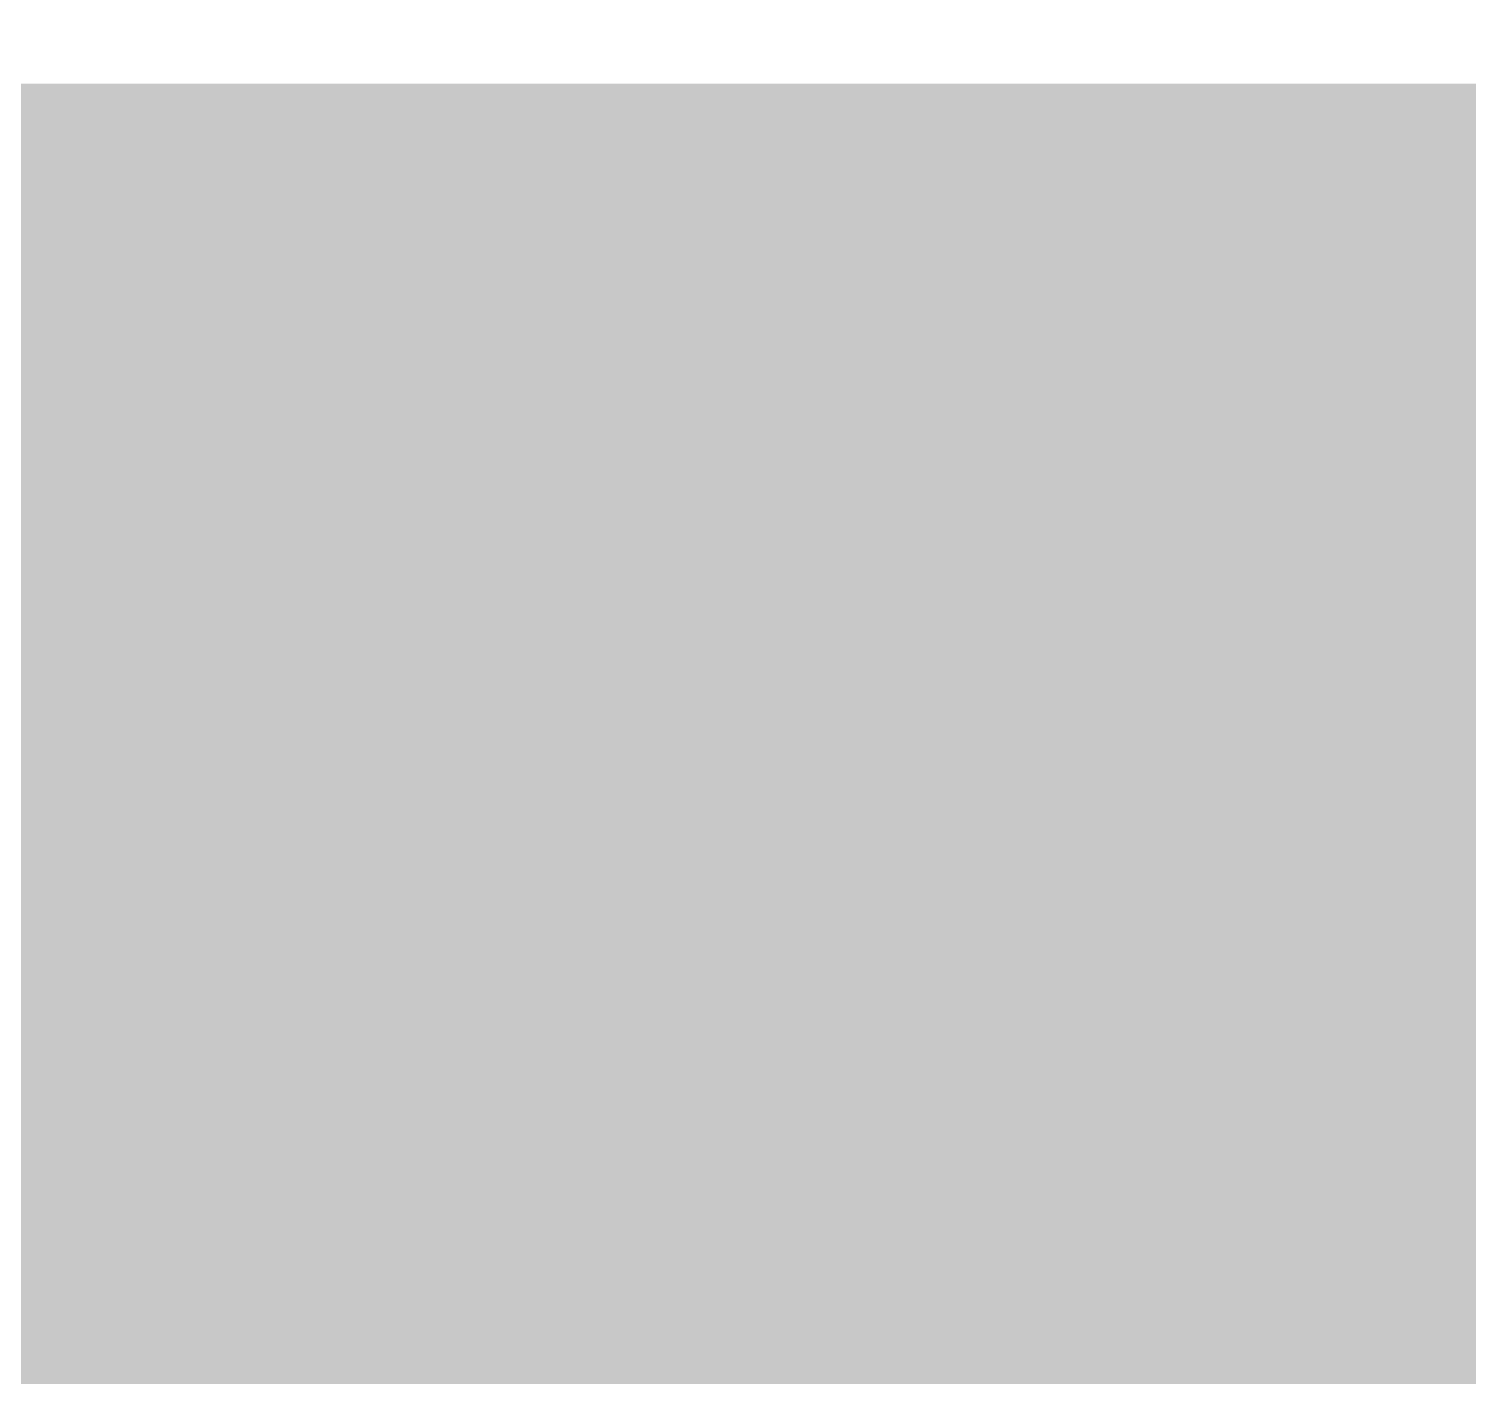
# Model space of a CAD drawing. Extents: x -0.1 to 65.1, y -1.2 to 30.1.
# Drawn here: x 26.3404 to 26.641, y 6.0198 to 6.3011 of the extents above; entities that cross this region are included whole.
import ezdxf

# ---------------------------------------------------------------- set-up
doc = ezdxf.new("R2010")
doc.units = 0
doc.header["$MEASUREMENT"] = 0
doc.layers.get('0').update_dxf_attribs({"linetype": 'CONTINUOUS'})
doc.layers.add('2D_LINE_126', color=7, linetype='CONTINUOUS')

# ---------------------------------------------------------------- blocks, each defined once
blk = doc.blocks.new('DRAWING_63')
at = {"layer": '2D_LINE_126', "const_width": 0.0254}
for points in [[(-3.69189, -1.45161), (-3.70332, -1.45161), (-3.71475, -1.45161), (-3.72618, -1.45161), (-3.73761, -1.45161), (-3.74904, -1.45161), (-3.76047, -1.45161), (-3.7719, -1.45161), (-3.78333, -1.45161), (-3.79476, -1.45161), (-3.80619, -1.45161), (-3.81762, -1.45161), (-3.82905, -1.45161), (-3.84048, -1.45161), (-3.85191, -1.45161), (-3.86334, -1.45161), (-3.87477, -1.45161), (-3.8862, -1.45161), (-3.89763, -1.45161), (-3.90906, -1.45161), (-3.92049, -1.45161), (-3.93192, -1.45161), (-3.94335, -1.45161), (-3.95478, -1.45161), (-3.96621, -1.45161), (-3.97764, -1.45161), (-3.98907, -1.45161), (-4.0005, -1.45161), (-4.01193, -1.45161), (-4.02336, -1.45161)], [(-3.26898, -1.22301), (-4.24053, -1.22301)], [(-3.70332, -1.49733), (-3.70332, -1.4859), (-3.70332, -1.47447), (-3.70332, -1.46304), (-3.70332, -1.45161), (-3.70332, -1.44018), (-3.70332, -1.42875), (-3.70332, -1.41732), (-3.70332, -1.40589), (-3.70332, -1.39446), (-3.70332, -1.38303), (-3.70332, -1.3716), (-3.70332, -1.36017), (-3.70332, -1.34874), (-3.70332, -1.33731), (-3.70332, -1.32588), (-3.70332, -1.31445), (-3.70332, -1.30302), (-3.70332, -1.29159), (-3.70332, -1.28016), (-3.70332, -1.26873), (-3.70332, -1.2573), (-3.70332, -1.24587), (-3.70332, -1.23444), (-3.70332, -1.22301), (-3.70332, -1.21158)], [(-3.79476, -1.49733), (-3.79476, -1.4859), (-3.79476, -1.47447), (-3.79476, -1.46304), (-3.79476, -1.45161), (-3.79476, -1.44018), (-3.79476, -1.42875), (-3.79476, -1.41732), (-3.79476, -1.40589), (-3.79476, -1.39446), (-3.79476, -1.38303), (-3.79476, -1.3716), (-3.79476, -1.36017), (-3.79476, -1.34874), (-3.79476, -1.33731), (-3.79476, -1.32588), (-3.79476, -1.31445), (-3.79476, -1.30302), (-3.79476, -1.29159), (-3.79476, -1.28016), (-3.79476, -1.26873), (-3.79476, -1.2573), (-3.79476, -1.24587), (-3.79476, -1.23444), (-3.79476, -1.22301), (-3.79476, -1.21158)], [(-3.85191, -1.49733), (-3.85191, -1.4859), (-3.85191, -1.47447), (-3.85191, -1.46304), (-3.85191, -1.45161), (-3.85191, -1.44018), (-3.85191, -1.42875), (-3.85191, -1.41732), (-3.85191, -1.40589), (-3.85191, -1.39446), (-3.85191, -1.38303), (-3.85191, -1.3716), (-3.85191, -1.36017), (-3.85191, -1.34874), (-3.85191, -1.33731), (-3.85191, -1.32588), (-3.85191, -1.31445), (-3.85191, -1.30302), (-3.85191, -1.29159), (-3.85191, -1.28016), (-3.85191, -1.26873), (-3.85191, -1.2573), (-3.85191, -1.24587), (-3.85191, -1.23444), (-3.85191, -1.22301), (-3.85191, -1.21158)], [(-3.8862, -1.49733), (-3.8862, -1.4859), (-3.8862, -1.47447), (-3.8862, -1.46304), (-3.8862, -1.45161), (-3.8862, -1.44018), (-3.8862, -1.42875), (-3.8862, -1.41732), (-3.8862, -1.40589), (-3.8862, -1.39446), (-3.8862, -1.38303), (-3.8862, -1.3716), (-3.8862, -1.36017), (-3.8862, -1.34874), (-3.8862, -1.33731), (-3.8862, -1.32588), (-3.8862, -1.31445), (-3.8862, -1.30302), (-3.8862, -1.29159), (-3.8862, -1.28016), (-3.8862, -1.26873), (-3.8862, -1.2573), (-3.8862, -1.24587), (-3.8862, -1.23444), (-3.8862, -1.22301), (-3.8862, -1.21158)], [(-3.92049, -1.49733), (-3.92049, -1.4859), (-3.92049, -1.47447), (-3.92049, -1.46304), (-3.92049, -1.45161), (-3.92049, -1.44018), (-3.92049, -1.42875), (-3.92049, -1.41732), (-3.92049, -1.40589), (-3.92049, -1.39446), (-3.92049, -1.38303), (-3.92049, -1.3716), (-3.92049, -1.36017), (-3.92049, -1.34874), (-3.92049, -1.33731), (-3.92049, -1.32588), (-3.92049, -1.31445), (-3.92049, -1.30302), (-3.92049, -1.29159), (-3.92049, -1.28016), (-3.92049, -1.26873), (-3.92049, -1.2573), (-3.92049, -1.24587), (-3.92049, -1.23444), (-3.92049, -1.22301), (-3.92049, -1.21158)], [(-3.94335, -1.49733), (-3.94335, -1.4859), (-3.94335, -1.47447), (-3.94335, -1.46304), (-3.94335, -1.45161), (-3.94335, -1.44018), (-3.94335, -1.42875), (-3.94335, -1.41732), (-3.94335, -1.40589), (-3.94335, -1.39446), (-3.94335, -1.38303), (-3.94335, -1.3716), (-3.94335, -1.36017), (-3.94335, -1.34874), (-3.94335, -1.33731), (-3.94335, -1.32588), (-3.94335, -1.31445), (-3.94335, -1.30302), (-3.94335, -1.29159), (-3.94335, -1.28016), (-3.94335, -1.26873), (-3.94335, -1.2573), (-3.94335, -1.24587), (-3.94335, -1.23444), (-3.94335, -1.22301), (-3.94335, -1.21158)], [(-3.97764, -1.49733), (-3.97764, -1.4859), (-3.97764, -1.47447), (-3.97764, -1.46304), (-3.97764, -1.45161), (-3.97764, -1.44018), (-3.97764, -1.42875), (-3.97764, -1.41732), (-3.97764, -1.40589), (-3.97764, -1.39446), (-3.97764, -1.38303), (-3.97764, -1.3716), (-3.97764, -1.36017), (-3.97764, -1.34874), (-3.97764, -1.33731), (-3.97764, -1.32588), (-3.97764, -1.31445), (-3.97764, -1.30302), (-3.97764, -1.29159), (-3.97764, -1.28016), (-3.97764, -1.26873), (-3.97764, -1.2573), (-3.97764, -1.24587), (-3.97764, -1.23444), (-3.97764, -1.22301), (-3.97764, -1.21158)], [(-3.98907, -1.49733), (-3.98907, -1.4859), (-3.98907, -1.47447), (-3.98907, -1.46304), (-3.98907, -1.45161), (-3.98907, -1.44018), (-3.98907, -1.42875), (-3.98907, -1.41732), (-3.98907, -1.40589), (-3.98907, -1.39446), (-3.98907, -1.38303), (-3.98907, -1.3716), (-3.98907, -1.36017), (-3.98907, -1.34874), (-3.98907, -1.33731), (-3.98907, -1.32588), (-3.98907, -1.31445), (-3.98907, -1.30302), (-3.98907, -1.29159), (-3.98907, -1.28016), (-3.98907, -1.26873), (-3.98907, -1.2573), (-3.98907, -1.24587), (-3.98907, -1.23444), (-3.98907, -1.22301), (-3.98907, -1.21158)], [(-4.0005, -1.49733), (-4.0005, -1.4859), (-4.0005, -1.47447), (-4.0005, -1.46304), (-4.0005, -1.45161), (-4.0005, -1.44018), (-4.0005, -1.42875), (-4.0005, -1.41732), (-4.0005, -1.40589), (-4.0005, -1.39446), (-4.0005, -1.38303), (-4.0005, -1.3716), (-4.0005, -1.36017), (-4.0005, -1.34874), (-4.0005, -1.33731), (-4.0005, -1.32588), (-4.0005, -1.31445), (-4.0005, -1.30302), (-4.0005, -1.29159), (-4.0005, -1.28016), (-4.0005, -1.26873), (-4.0005, -1.2573), (-4.0005, -1.24587), (-4.0005, -1.23444), (-4.0005, -1.22301), (-4.0005, -1.21158)], [(-4.01193, -1.49733), (-4.01193, -1.4859), (-4.01193, -1.47447), (-4.01193, -1.46304), (-4.01193, -1.45161), (-4.01193, -1.44018), (-4.01193, -1.42875), (-4.01193, -1.41732), (-4.01193, -1.40589), (-4.01193, -1.39446), (-4.01193, -1.38303), (-4.01193, -1.3716), (-4.01193, -1.36017), (-4.01193, -1.34874), (-4.01193, -1.33731), (-4.01193, -1.32588), (-4.01193, -1.31445), (-4.01193, -1.30302), (-4.01193, -1.29159), (-4.01193, -1.28016), (-4.01193, -1.26873), (-4.01193, -1.2573), (-4.01193, -1.24587), (-4.01193, -1.23444), (-4.01193, -1.22301), (-4.01193, -1.21158)], [(-3.96621, -1.49733), (-3.96621, -1.4859), (-3.96621, -1.47447), (-3.96621, -1.46304), (-3.96621, -1.45161), (-3.96621, -1.44018), (-3.96621, -1.42875), (-3.96621, -1.41732), (-3.96621, -1.40589), (-3.96621, -1.39446), (-3.96621, -1.38303), (-3.96621, -1.3716), (-3.96621, -1.36017), (-3.96621, -1.34874), (-3.96621, -1.33731), (-3.96621, -1.32588), (-3.96621, -1.31445), (-3.96621, -1.30302), (-3.96621, -1.29159), (-3.96621, -1.28016), (-3.96621, -1.26873), (-3.96621, -1.2573), (-3.96621, -1.24587), (-3.96621, -1.23444), (-3.96621, -1.22301), (-3.96621, -1.21158)], [(-3.95478, -1.49733), (-3.95478, -1.4859), (-3.95478, -1.47447), (-3.95478, -1.46304), (-3.95478, -1.45161), (-3.95478, -1.44018), (-3.95478, -1.42875), (-3.95478, -1.41732), (-3.95478, -1.40589), (-3.95478, -1.39446), (-3.95478, -1.38303), (-3.95478, -1.3716), (-3.95478, -1.36017), (-3.95478, -1.34874), (-3.95478, -1.33731), (-3.95478, -1.32588), (-3.95478, -1.31445), (-3.95478, -1.30302), (-3.95478, -1.29159), (-3.95478, -1.28016), (-3.95478, -1.26873), (-3.95478, -1.2573), (-3.95478, -1.24587), (-3.95478, -1.23444), (-3.95478, -1.22301), (-3.95478, -1.21158)], [(-3.93192, -1.49733), (-3.93192, -1.4859), (-3.93192, -1.47447), (-3.93192, -1.46304), (-3.93192, -1.45161), (-3.93192, -1.44018), (-3.93192, -1.42875), (-3.93192, -1.41732), (-3.93192, -1.40589), (-3.93192, -1.39446), (-3.93192, -1.38303), (-3.93192, -1.3716), (-3.93192, -1.36017), (-3.93192, -1.34874), (-3.93192, -1.33731), (-3.93192, -1.32588), (-3.93192, -1.31445), (-3.93192, -1.30302), (-3.93192, -1.29159), (-3.93192, -1.28016), (-3.93192, -1.26873), (-3.93192, -1.2573), (-3.93192, -1.24587), (-3.93192, -1.23444), (-3.93192, -1.22301), (-3.93192, -1.21158)], [(-3.90906, -1.49733), (-3.90906, -1.4859), (-3.90906, -1.47447), (-3.90906, -1.46304), (-3.90906, -1.45161), (-3.90906, -1.44018), (-3.90906, -1.42875), (-3.90906, -1.41732), (-3.90906, -1.40589), (-3.90906, -1.39446), (-3.90906, -1.38303), (-3.90906, -1.3716), (-3.90906, -1.36017), (-3.90906, -1.34874), (-3.90906, -1.33731), (-3.90906, -1.32588), (-3.90906, -1.31445), (-3.90906, -1.30302), (-3.90906, -1.29159), (-3.90906, -1.28016), (-3.90906, -1.26873), (-3.90906, -1.2573), (-3.90906, -1.24587), (-3.90906, -1.23444), (-3.90906, -1.22301), (-3.90906, -1.21158)], [(-3.89763, -1.49733), (-3.89763, -1.4859), (-3.89763, -1.47447), (-3.89763, -1.46304), (-3.89763, -1.45161), (-3.89763, -1.44018), (-3.89763, -1.42875), (-3.89763, -1.41732), (-3.89763, -1.40589), (-3.89763, -1.39446), (-3.89763, -1.38303), (-3.89763, -1.3716), (-3.89763, -1.36017), (-3.89763, -1.34874), (-3.89763, -1.33731), (-3.89763, -1.32588), (-3.89763, -1.31445), (-3.89763, -1.30302), (-3.89763, -1.29159), (-3.89763, -1.28016), (-3.89763, -1.26873), (-3.89763, -1.2573), (-3.89763, -1.24587), (-3.89763, -1.23444), (-3.89763, -1.22301), (-3.89763, -1.21158)], [(-3.87477, -1.49733), (-3.87477, -1.4859), (-3.87477, -1.47447), (-3.87477, -1.46304), (-3.87477, -1.45161), (-3.87477, -1.44018), (-3.87477, -1.42875), (-3.87477, -1.41732), (-3.87477, -1.40589), (-3.87477, -1.39446), (-3.87477, -1.38303), (-3.87477, -1.3716), (-3.87477, -1.36017), (-3.87477, -1.34874), (-3.87477, -1.33731), (-3.87477, -1.32588), (-3.87477, -1.31445), (-3.87477, -1.30302), (-3.87477, -1.29159), (-3.87477, -1.28016), (-3.87477, -1.26873), (-3.87477, -1.2573), (-3.87477, -1.24587), (-3.87477, -1.23444), (-3.87477, -1.22301), (-3.87477, -1.21158)], [(-3.86334, -1.49733), (-3.86334, -1.4859), (-3.86334, -1.47447), (-3.86334, -1.46304), (-3.86334, -1.45161), (-3.86334, -1.44018), (-3.86334, -1.42875), (-3.86334, -1.41732), (-3.86334, -1.40589), (-3.86334, -1.39446), (-3.86334, -1.38303), (-3.86334, -1.3716), (-3.86334, -1.36017), (-3.86334, -1.34874), (-3.86334, -1.33731), (-3.86334, -1.32588), (-3.86334, -1.31445), (-3.86334, -1.30302), (-3.86334, -1.29159), (-3.86334, -1.28016), (-3.86334, -1.26873), (-3.86334, -1.2573), (-3.86334, -1.24587), (-3.86334, -1.23444), (-3.86334, -1.22301), (-3.86334, -1.21158)], [(-3.84048, -1.49733), (-3.84048, -1.4859), (-3.84048, -1.47447), (-3.84048, -1.46304), (-3.84048, -1.45161), (-3.84048, -1.44018), (-3.84048, -1.42875), (-3.84048, -1.41732), (-3.84048, -1.40589), (-3.84048, -1.39446), (-3.84048, -1.38303), (-3.84048, -1.3716), (-3.84048, -1.36017), (-3.84048, -1.34874), (-3.84048, -1.33731), (-3.84048, -1.32588), (-3.84048, -1.31445), (-3.84048, -1.30302), (-3.84048, -1.29159), (-3.84048, -1.28016), (-3.84048, -1.26873), (-3.84048, -1.2573), (-3.84048, -1.24587), (-3.84048, -1.23444), (-3.84048, -1.22301), (-3.84048, -1.21158)], [(-3.82905, -1.49733), (-3.82905, -1.4859), (-3.82905, -1.47447), (-3.82905, -1.46304), (-3.82905, -1.45161), (-3.82905, -1.44018), (-3.82905, -1.42875), (-3.82905, -1.41732), (-3.82905, -1.40589), (-3.82905, -1.39446), (-3.82905, -1.38303), (-3.82905, -1.3716), (-3.82905, -1.36017), (-3.82905, -1.34874), (-3.82905, -1.33731), (-3.82905, -1.32588), (-3.82905, -1.31445), (-3.82905, -1.30302), (-3.82905, -1.29159), (-3.82905, -1.28016), (-3.82905, -1.26873), (-3.82905, -1.2573), (-3.82905, -1.24587), (-3.82905, -1.23444), (-3.82905, -1.22301), (-3.82905, -1.21158)], [(-3.81762, -1.49733), (-3.81762, -1.4859), (-3.81762, -1.47447), (-3.81762, -1.46304), (-3.81762, -1.45161), (-3.81762, -1.44018), (-3.81762, -1.42875), (-3.81762, -1.41732), (-3.81762, -1.40589), (-3.81762, -1.39446), (-3.81762, -1.38303), (-3.81762, -1.3716), (-3.81762, -1.36017), (-3.81762, -1.34874), (-3.81762, -1.33731), (-3.81762, -1.32588), (-3.81762, -1.31445), (-3.81762, -1.30302), (-3.81762, -1.29159), (-3.81762, -1.28016), (-3.81762, -1.26873), (-3.81762, -1.2573), (-3.81762, -1.24587), (-3.81762, -1.23444), (-3.81762, -1.22301), (-3.81762, -1.21158)], [(-3.80619, -1.49733), (-3.80619, -1.4859), (-3.80619, -1.47447), (-3.80619, -1.46304), (-3.80619, -1.45161), (-3.80619, -1.44018), (-3.80619, -1.42875), (-3.80619, -1.41732), (-3.80619, -1.40589), (-3.80619, -1.39446), (-3.80619, -1.38303), (-3.80619, -1.3716), (-3.80619, -1.36017), (-3.80619, -1.34874), (-3.80619, -1.33731), (-3.80619, -1.32588), (-3.80619, -1.31445), (-3.80619, -1.30302), (-3.80619, -1.29159), (-3.80619, -1.28016), (-3.80619, -1.26873), (-3.80619, -1.2573), (-3.80619, -1.24587), (-3.80619, -1.23444), (-3.80619, -1.22301), (-3.80619, -1.21158)], [(-3.78333, -1.49733), (-3.78333, -1.4859), (-3.78333, -1.47447), (-3.78333, -1.46304), (-3.78333, -1.45161), (-3.78333, -1.44018), (-3.78333, -1.42875), (-3.78333, -1.41732), (-3.78333, -1.40589), (-3.78333, -1.39446), (-3.78333, -1.38303), (-3.78333, -1.3716), (-3.78333, -1.36017), (-3.78333, -1.34874), (-3.78333, -1.33731), (-3.78333, -1.32588), (-3.78333, -1.31445), (-3.78333, -1.30302), (-3.78333, -1.29159), (-3.78333, -1.28016), (-3.78333, -1.26873), (-3.78333, -1.2573), (-3.78333, -1.24587), (-3.78333, -1.23444), (-3.78333, -1.22301), (-3.78333, -1.21158)], [(-3.7719, -1.49733), (-3.7719, -1.4859), (-3.7719, -1.47447), (-3.7719, -1.46304), (-3.7719, -1.45161), (-3.7719, -1.44018), (-3.7719, -1.42875), (-3.7719, -1.41732), (-3.7719, -1.40589), (-3.7719, -1.39446), (-3.7719, -1.38303), (-3.7719, -1.3716), (-3.7719, -1.36017), (-3.7719, -1.34874), (-3.7719, -1.33731), (-3.7719, -1.32588), (-3.7719, -1.31445), (-3.7719, -1.30302), (-3.7719, -1.29159), (-3.7719, -1.28016), (-3.7719, -1.26873), (-3.7719, -1.2573), (-3.7719, -1.24587), (-3.7719, -1.23444), (-3.7719, -1.22301), (-3.7719, -1.21158)], [(-3.76047, -1.49733), (-3.76047, -1.4859), (-3.76047, -1.47447), (-3.76047, -1.46304), (-3.76047, -1.45161), (-3.76047, -1.44018), (-3.76047, -1.42875), (-3.76047, -1.41732), (-3.76047, -1.40589), (-3.76047, -1.39446), (-3.76047, -1.38303), (-3.76047, -1.3716), (-3.76047, -1.36017), (-3.76047, -1.34874), (-3.76047, -1.33731), (-3.76047, -1.32588), (-3.76047, -1.31445), (-3.76047, -1.30302), (-3.76047, -1.29159), (-3.76047, -1.28016), (-3.76047, -1.26873), (-3.76047, -1.2573), (-3.76047, -1.24587), (-3.76047, -1.23444), (-3.76047, -1.22301), (-3.76047, -1.21158)], [(-3.74904, -1.49733), (-3.74904, -1.4859), (-3.74904, -1.47447), (-3.74904, -1.46304), (-3.74904, -1.45161), (-3.74904, -1.44018), (-3.74904, -1.42875), (-3.74904, -1.41732), (-3.74904, -1.40589), (-3.74904, -1.39446), (-3.74904, -1.38303), (-3.74904, -1.3716), (-3.74904, -1.36017), (-3.74904, -1.34874), (-3.74904, -1.33731), (-3.74904, -1.32588), (-3.74904, -1.31445), (-3.74904, -1.30302), (-3.74904, -1.29159), (-3.74904, -1.28016), (-3.74904, -1.26873), (-3.74904, -1.2573), (-3.74904, -1.24587), (-3.74904, -1.23444), (-3.74904, -1.22301), (-3.74904, -1.21158)], [(-3.73761, -1.49733), (-3.73761, -1.4859), (-3.73761, -1.47447), (-3.73761, -1.46304), (-3.73761, -1.45161), (-3.73761, -1.44018), (-3.73761, -1.42875), (-3.73761, -1.41732), (-3.73761, -1.40589), (-3.73761, -1.39446), (-3.73761, -1.38303), (-3.73761, -1.3716), (-3.73761, -1.36017), (-3.73761, -1.34874), (-3.73761, -1.33731), (-3.73761, -1.32588), (-3.73761, -1.31445), (-3.73761, -1.30302), (-3.73761, -1.29159), (-3.73761, -1.28016), (-3.73761, -1.26873), (-3.73761, -1.2573), (-3.73761, -1.24587), (-3.73761, -1.23444), (-3.73761, -1.22301), (-3.73761, -1.21158)], [(-3.72618, -1.49733), (-3.72618, -1.4859), (-3.72618, -1.47447), (-3.72618, -1.46304), (-3.72618, -1.45161), (-3.72618, -1.44018), (-3.72618, -1.42875), (-3.72618, -1.41732), (-3.72618, -1.40589), (-3.72618, -1.39446), (-3.72618, -1.38303), (-3.72618, -1.3716), (-3.72618, -1.36017), (-3.72618, -1.34874), (-3.72618, -1.33731), (-3.72618, -1.32588), (-3.72618, -1.31445), (-3.72618, -1.30302), (-3.72618, -1.29159), (-3.72618, -1.28016), (-3.72618, -1.26873), (-3.72618, -1.2573), (-3.72618, -1.24587), (-3.72618, -1.23444), (-3.72618, -1.22301), (-3.72618, -1.21158)], [(-3.71475, -1.49733), (-3.71475, -1.4859), (-3.71475, -1.47447), (-3.71475, -1.46304), (-3.71475, -1.45161), (-3.71475, -1.44018), (-3.71475, -1.42875), (-3.71475, -1.41732), (-3.71475, -1.40589), (-3.71475, -1.39446), (-3.71475, -1.38303), (-3.71475, -1.3716), (-3.71475, -1.36017), (-3.71475, -1.34874), (-3.71475, -1.33731), (-3.71475, -1.32588), (-3.71475, -1.31445), (-3.71475, -1.30302), (-3.71475, -1.29159), (-3.71475, -1.28016), (-3.71475, -1.26873), (-3.71475, -1.2573), (-3.71475, -1.24587), (-3.71475, -1.23444), (-3.71475, -1.22301), (-3.71475, -1.21158)], [(-3.69189, -1.23444), (-3.70332, -1.23444), (-3.71475, -1.23444), (-3.72618, -1.23444), (-3.73761, -1.23444), (-3.74904, -1.23444), (-3.76047, -1.23444), (-3.7719, -1.23444), (-3.78333, -1.23444), (-3.79476, -1.23444), (-3.80619, -1.23444), (-3.81762, -1.23444), (-3.82905, -1.23444), (-3.84048, -1.23444), (-3.85191, -1.23444), (-3.86334, -1.23444), (-3.87477, -1.23444), (-3.8862, -1.23444), (-3.89763, -1.23444), (-3.90906, -1.23444), (-3.92049, -1.23444), (-3.93192, -1.23444), (-3.94335, -1.23444), (-3.95478, -1.23444), (-3.96621, -1.23444), (-3.97764, -1.23444), (-3.98907, -1.23444), (-4.0005, -1.23444), (-4.01193, -1.23444), (-4.02336, -1.23444)], [(-4.02336, -1.22301), (-4.01193, -1.22301), (-4.0005, -1.22301), (-3.98907, -1.22301), (-3.97764, -1.22301), (-3.96621, -1.22301), (-3.95478, -1.22301), (-3.94335, -1.22301), (-3.93192, -1.22301), (-3.92049, -1.22301), (-3.90906, -1.22301), (-3.89763, -1.22301), (-3.8862, -1.22301), (-3.87477, -1.22301), (-3.86334, -1.22301), (-3.85191, -1.22301), (-3.84048, -1.22301), (-3.82905, -1.22301), (-3.81762, -1.22301), (-3.80619, -1.22301), (-3.79476, -1.22301), (-3.78333, -1.22301), (-3.7719, -1.22301), (-3.76047, -1.22301), (-3.74904, -1.22301), (-3.73761, -1.22301), (-3.72618, -1.22301), (-3.71475, -1.22301), (-3.70332, -1.22301), (-3.69189, -1.22301)], [(-4.02336, -1.24587), (-4.01193, -1.24587), (-4.0005, -1.24587), (-3.98907, -1.24587), (-3.97764, -1.24587), (-3.96621, -1.24587), (-3.95478, -1.24587), (-3.94335, -1.24587), (-3.93192, -1.24587), (-3.92049, -1.24587), (-3.90906, -1.24587), (-3.89763, -1.24587), (-3.8862, -1.24587), (-3.87477, -1.24587), (-3.86334, -1.24587), (-3.85191, -1.24587), (-3.84048, -1.24587), (-3.82905, -1.24587), (-3.81762, -1.24587), (-3.80619, -1.24587), (-3.79476, -1.24587), (-3.78333, -1.24587), (-3.7719, -1.24587), (-3.76047, -1.24587), (-3.74904, -1.24587), (-3.73761, -1.24587), (-3.72618, -1.24587), (-3.71475, -1.24587), (-3.70332, -1.24587), (-3.69189, -1.24587)], [(-4.02336, -1.2573), (-4.01193, -1.2573), (-4.0005, -1.2573), (-3.98907, -1.2573), (-3.97764, -1.2573), (-3.96621, -1.2573), (-3.95478, -1.2573), (-3.94335, -1.2573), (-3.93192, -1.2573), (-3.92049, -1.2573), (-3.90906, -1.2573), (-3.89763, -1.2573), (-3.8862, -1.2573), (-3.87477, -1.2573), (-3.86334, -1.2573), (-3.85191, -1.2573), (-3.84048, -1.2573), (-3.82905, -1.2573), (-3.81762, -1.2573), (-3.80619, -1.2573), (-3.79476, -1.2573), (-3.78333, -1.2573), (-3.7719, -1.2573), (-3.76047, -1.2573), (-3.74904, -1.2573), (-3.73761, -1.2573), (-3.72618, -1.2573), (-3.71475, -1.2573), (-3.70332, -1.2573), (-3.69189, -1.2573)], [(-4.02336, -1.26873), (-4.01193, -1.26873), (-4.0005, -1.26873), (-3.98907, -1.26873), (-3.97764, -1.26873), (-3.96621, -1.26873), (-3.95478, -1.26873), (-3.94335, -1.26873), (-3.93192, -1.26873), (-3.92049, -1.26873), (-3.90906, -1.26873), (-3.89763, -1.26873), (-3.8862, -1.26873), (-3.87477, -1.26873), (-3.86334, -1.26873), (-3.85191, -1.26873), (-3.84048, -1.26873), (-3.82905, -1.26873), (-3.81762, -1.26873), (-3.80619, -1.26873), (-3.79476, -1.26873), (-3.78333, -1.26873), (-3.7719, -1.26873), (-3.76047, -1.26873), (-3.74904, -1.26873), (-3.73761, -1.26873), (-3.72618, -1.26873), (-3.71475, -1.26873), (-3.70332, -1.26873), (-3.69189, -1.26873)], [(-4.02336, -1.28016), (-4.01193, -1.28016), (-4.0005, -1.28016), (-3.98907, -1.28016), (-3.97764, -1.28016), (-3.96621, -1.28016), (-3.95478, -1.28016), (-3.94335, -1.28016), (-3.93192, -1.28016), (-3.92049, -1.28016), (-3.90906, -1.28016), (-3.89763, -1.28016), (-3.8862, -1.28016), (-3.87477, -1.28016), (-3.86334, -1.28016), (-3.85191, -1.28016), (-3.84048, -1.28016), (-3.82905, -1.28016), (-3.81762, -1.28016), (-3.80619, -1.28016), (-3.79476, -1.28016), (-3.78333, -1.28016), (-3.7719, -1.28016), (-3.76047, -1.28016), (-3.74904, -1.28016), (-3.73761, -1.28016), (-3.72618, -1.28016), (-3.71475, -1.28016), (-3.70332, -1.28016), (-3.69189, -1.28016)], [(-4.02336, -1.29159), (-4.01193, -1.29159), (-4.0005, -1.29159), (-3.98907, -1.29159), (-3.97764, -1.29159), (-3.96621, -1.29159), (-3.95478, -1.29159), (-3.94335, -1.29159), (-3.93192, -1.29159), (-3.92049, -1.29159), (-3.90906, -1.29159), (-3.89763, -1.29159), (-3.8862, -1.29159), (-3.87477, -1.29159), (-3.86334, -1.29159), (-3.85191, -1.29159), (-3.84048, -1.29159), (-3.82905, -1.29159), (-3.81762, -1.29159), (-3.80619, -1.29159), (-3.79476, -1.29159), (-3.78333, -1.29159), (-3.7719, -1.29159), (-3.76047, -1.29159), (-3.74904, -1.29159), (-3.73761, -1.29159), (-3.72618, -1.29159), (-3.71475, -1.29159), (-3.70332, -1.29159), (-3.69189, -1.29159)], [(-4.02336, -1.30302), (-4.01193, -1.30302), (-4.0005, -1.30302), (-3.98907, -1.30302), (-3.97764, -1.30302), (-3.96621, -1.30302), (-3.95478, -1.30302), (-3.94335, -1.30302), (-3.93192, -1.30302), (-3.92049, -1.30302), (-3.90906, -1.30302), (-3.89763, -1.30302), (-3.8862, -1.30302), (-3.87477, -1.30302), (-3.86334, -1.30302), (-3.85191, -1.30302), (-3.84048, -1.30302), (-3.82905, -1.30302), (-3.81762, -1.30302), (-3.80619, -1.30302), (-3.79476, -1.30302), (-3.78333, -1.30302), (-3.7719, -1.30302), (-3.76047, -1.30302), (-3.74904, -1.30302), (-3.73761, -1.30302), (-3.72618, -1.30302), (-3.71475, -1.30302), (-3.70332, -1.30302), (-3.69189, -1.30302)], [(-4.02336, -1.31445), (-4.01193, -1.31445), (-4.0005, -1.31445), (-3.98907, -1.31445), (-3.97764, -1.31445), (-3.96621, -1.31445), (-3.95478, -1.31445), (-3.94335, -1.31445), (-3.93192, -1.31445), (-3.92049, -1.31445), (-3.90906, -1.31445), (-3.89763, -1.31445), (-3.8862, -1.31445), (-3.87477, -1.31445), (-3.86334, -1.31445), (-3.85191, -1.31445), (-3.84048, -1.31445), (-3.82905, -1.31445), (-3.81762, -1.31445), (-3.80619, -1.31445), (-3.79476, -1.31445), (-3.78333, -1.31445), (-3.7719, -1.31445), (-3.76047, -1.31445), (-3.74904, -1.31445), (-3.73761, -1.31445), (-3.72618, -1.31445), (-3.71475, -1.31445), (-3.70332, -1.31445), (-3.69189, -1.31445)], [(-4.02336, -1.32588), (-4.01193, -1.32588), (-4.0005, -1.32588), (-3.98907, -1.32588), (-3.97764, -1.32588), (-3.96621, -1.32588), (-3.95478, -1.32588), (-3.94335, -1.32588), (-3.93192, -1.32588), (-3.92049, -1.32588), (-3.90906, -1.32588), (-3.89763, -1.32588), (-3.8862, -1.32588), (-3.87477, -1.32588), (-3.86334, -1.32588), (-3.85191, -1.32588), (-3.84048, -1.32588), (-3.82905, -1.32588), (-3.81762, -1.32588), (-3.80619, -1.32588), (-3.79476, -1.32588), (-3.78333, -1.32588), (-3.7719, -1.32588), (-3.76047, -1.32588), (-3.74904, -1.32588), (-3.73761, -1.32588), (-3.72618, -1.32588), (-3.71475, -1.32588), (-3.70332, -1.32588), (-3.69189, -1.32588)], [(-4.02336, -1.33731), (-4.01193, -1.33731), (-4.0005, -1.33731), (-3.98907, -1.33731), (-3.97764, -1.33731), (-3.96621, -1.33731), (-3.95478, -1.33731), (-3.94335, -1.33731), (-3.93192, -1.33731), (-3.92049, -1.33731), (-3.90906, -1.33731), (-3.89763, -1.33731), (-3.8862, -1.33731), (-3.87477, -1.33731), (-3.86334, -1.33731), (-3.85191, -1.33731), (-3.84048, -1.33731), (-3.82905, -1.33731), (-3.81762, -1.33731), (-3.80619, -1.33731), (-3.79476, -1.33731), (-3.78333, -1.33731), (-3.7719, -1.33731), (-3.76047, -1.33731), (-3.74904, -1.33731), (-3.73761, -1.33731), (-3.72618, -1.33731), (-3.71475, -1.33731), (-3.70332, -1.33731), (-3.69189, -1.33731)], [(-4.02336, -1.34874), (-4.01193, -1.34874), (-4.0005, -1.34874), (-3.98907, -1.34874), (-3.97764, -1.34874), (-3.96621, -1.34874), (-3.95478, -1.34874), (-3.94335, -1.34874), (-3.93192, -1.34874), (-3.92049, -1.34874), (-3.90906, -1.34874), (-3.89763, -1.34874), (-3.8862, -1.34874), (-3.87477, -1.34874), (-3.86334, -1.34874), (-3.85191, -1.34874), (-3.84048, -1.34874), (-3.82905, -1.34874), (-3.81762, -1.34874), (-3.80619, -1.34874), (-3.79476, -1.34874), (-3.78333, -1.34874), (-3.7719, -1.34874), (-3.76047, -1.34874), (-3.74904, -1.34874), (-3.73761, -1.34874), (-3.72618, -1.34874), (-3.71475, -1.34874), (-3.70332, -1.34874), (-3.69189, -1.34874)], [(-4.02336, -1.36017), (-4.01193, -1.36017), (-4.0005, -1.36017), (-3.98907, -1.36017), (-3.97764, -1.36017), (-3.96621, -1.36017), (-3.95478, -1.36017), (-3.94335, -1.36017), (-3.93192, -1.36017), (-3.92049, -1.36017), (-3.90906, -1.36017), (-3.89763, -1.36017), (-3.8862, -1.36017), (-3.87477, -1.36017), (-3.86334, -1.36017), (-3.85191, -1.36017), (-3.84048, -1.36017), (-3.82905, -1.36017), (-3.81762, -1.36017), (-3.80619, -1.36017), (-3.79476, -1.36017), (-3.78333, -1.36017), (-3.7719, -1.36017), (-3.76047, -1.36017), (-3.74904, -1.36017), (-3.73761, -1.36017), (-3.72618, -1.36017), (-3.71475, -1.36017), (-3.70332, -1.36017), (-3.69189, -1.36017)], [(-4.02336, -1.3716), (-4.01193, -1.3716), (-4.0005, -1.3716), (-3.98907, -1.3716), (-3.97764, -1.3716), (-3.96621, -1.3716), (-3.95478, -1.3716), (-3.94335, -1.3716), (-3.93192, -1.3716), (-3.92049, -1.3716), (-3.90906, -1.3716), (-3.89763, -1.3716), (-3.8862, -1.3716), (-3.87477, -1.3716), (-3.86334, -1.3716), (-3.85191, -1.3716), (-3.84048, -1.3716), (-3.82905, -1.3716), (-3.81762, -1.3716), (-3.80619, -1.3716), (-3.79476, -1.3716), (-3.78333, -1.3716), (-3.7719, -1.3716), (-3.76047, -1.3716), (-3.74904, -1.3716), (-3.73761, -1.3716), (-3.72618, -1.3716), (-3.71475, -1.3716), (-3.70332, -1.3716), (-3.69189, -1.3716)], [(-4.02336, -1.38303), (-4.01193, -1.38303), (-4.0005, -1.38303), (-3.98907, -1.38303), (-3.97764, -1.38303), (-3.96621, -1.38303), (-3.95478, -1.38303), (-3.94335, -1.38303), (-3.93192, -1.38303), (-3.92049, -1.38303), (-3.90906, -1.38303), (-3.89763, -1.38303), (-3.8862, -1.38303), (-3.87477, -1.38303), (-3.86334, -1.38303), (-3.85191, -1.38303), (-3.84048, -1.38303), (-3.82905, -1.38303), (-3.81762, -1.38303), (-3.80619, -1.38303), (-3.79476, -1.38303), (-3.78333, -1.38303), (-3.7719, -1.38303), (-3.76047, -1.38303), (-3.74904, -1.38303), (-3.73761, -1.38303), (-3.72618, -1.38303), (-3.71475, -1.38303), (-3.70332, -1.38303), (-3.69189, -1.38303)], [(-4.02336, -1.39446), (-4.01193, -1.39446), (-4.0005, -1.39446), (-3.98907, -1.39446), (-3.97764, -1.39446), (-3.96621, -1.39446), (-3.95478, -1.39446), (-3.94335, -1.39446), (-3.93192, -1.39446), (-3.92049, -1.39446), (-3.90906, -1.39446), (-3.89763, -1.39446), (-3.8862, -1.39446), (-3.87477, -1.39446), (-3.86334, -1.39446), (-3.85191, -1.39446), (-3.84048, -1.39446), (-3.82905, -1.39446), (-3.81762, -1.39446), (-3.80619, -1.39446), (-3.79476, -1.39446), (-3.78333, -1.39446), (-3.7719, -1.39446), (-3.76047, -1.39446), (-3.74904, -1.39446), (-3.73761, -1.39446), (-3.72618, -1.39446), (-3.71475, -1.39446), (-3.70332, -1.39446), (-3.69189, -1.39446)], [(-4.02336, -1.40589), (-4.01193, -1.40589), (-4.0005, -1.40589), (-3.98907, -1.40589), (-3.97764, -1.40589), (-3.96621, -1.40589), (-3.95478, -1.40589), (-3.94335, -1.40589), (-3.93192, -1.40589), (-3.92049, -1.40589), (-3.90906, -1.40589), (-3.89763, -1.40589), (-3.8862, -1.40589), (-3.87477, -1.40589), (-3.86334, -1.40589), (-3.85191, -1.40589), (-3.84048, -1.40589), (-3.82905, -1.40589), (-3.81762, -1.40589), (-3.80619, -1.40589), (-3.79476, -1.40589), (-3.78333, -1.40589), (-3.7719, -1.40589), (-3.76047, -1.40589), (-3.74904, -1.40589), (-3.73761, -1.40589), (-3.72618, -1.40589), (-3.71475, -1.40589), (-3.70332, -1.40589), (-3.69189, -1.40589)], [(-4.02336, -1.41732), (-4.01193, -1.41732), (-4.0005, -1.41732), (-3.98907, -1.41732), (-3.97764, -1.41732), (-3.96621, -1.41732), (-3.95478, -1.41732), (-3.94335, -1.41732), (-3.93192, -1.41732), (-3.92049, -1.41732), (-3.90906, -1.41732), (-3.89763, -1.41732), (-3.8862, -1.41732), (-3.87477, -1.41732), (-3.86334, -1.41732), (-3.85191, -1.41732), (-3.84048, -1.41732), (-3.82905, -1.41732), (-3.81762, -1.41732), (-3.80619, -1.41732), (-3.79476, -1.41732), (-3.78333, -1.41732), (-3.7719, -1.41732), (-3.76047, -1.41732), (-3.74904, -1.41732), (-3.73761, -1.41732), (-3.72618, -1.41732), (-3.71475, -1.41732), (-3.70332, -1.41732), (-3.69189, -1.41732)], [(-4.02336, -1.42875), (-4.01193, -1.42875), (-4.0005, -1.42875), (-3.98907, -1.42875), (-3.97764, -1.42875), (-3.96621, -1.42875), (-3.95478, -1.42875), (-3.94335, -1.42875), (-3.93192, -1.42875), (-3.92049, -1.42875), (-3.90906, -1.42875), (-3.89763, -1.42875), (-3.8862, -1.42875), (-3.87477, -1.42875), (-3.86334, -1.42875), (-3.85191, -1.42875), (-3.84048, -1.42875), (-3.82905, -1.42875), (-3.81762, -1.42875), (-3.80619, -1.42875), (-3.79476, -1.42875), (-3.78333, -1.42875), (-3.7719, -1.42875), (-3.76047, -1.42875), (-3.74904, -1.42875), (-3.73761, -1.42875), (-3.72618, -1.42875), (-3.71475, -1.42875), (-3.70332, -1.42875), (-3.69189, -1.42875)], [(-4.02336, -1.44018), (-4.01193, -1.44018), (-4.0005, -1.44018), (-3.98907, -1.44018), (-3.97764, -1.44018), (-3.96621, -1.44018), (-3.95478, -1.44018), (-3.94335, -1.44018), (-3.93192, -1.44018), (-3.92049, -1.44018), (-3.90906, -1.44018), (-3.89763, -1.44018), (-3.8862, -1.44018), (-3.87477, -1.44018), (-3.86334, -1.44018), (-3.85191, -1.44018), (-3.84048, -1.44018), (-3.82905, -1.44018), (-3.81762, -1.44018), (-3.80619, -1.44018), (-3.79476, -1.44018), (-3.78333, -1.44018), (-3.7719, -1.44018), (-3.76047, -1.44018), (-3.74904, -1.44018), (-3.73761, -1.44018), (-3.72618, -1.44018), (-3.71475, -1.44018), (-3.70332, -1.44018), (-3.69189, -1.44018)], [(-4.02336, -1.46304), (-4.01193, -1.46304), (-4.0005, -1.46304), (-3.98907, -1.46304), (-3.97764, -1.46304), (-3.96621, -1.46304), (-3.95478, -1.46304), (-3.94335, -1.46304), (-3.93192, -1.46304), (-3.92049, -1.46304), (-3.90906, -1.46304), (-3.89763, -1.46304), (-3.8862, -1.46304), (-3.87477, -1.46304), (-3.86334, -1.46304), (-3.85191, -1.46304), (-3.84048, -1.46304), (-3.82905, -1.46304), (-3.81762, -1.46304), (-3.80619, -1.46304), (-3.79476, -1.46304), (-3.78333, -1.46304), (-3.7719, -1.46304), (-3.76047, -1.46304), (-3.74904, -1.46304), (-3.73761, -1.46304), (-3.72618, -1.46304), (-3.71475, -1.46304), (-3.70332, -1.46304), (-3.69189, -1.46304)], [(-4.02336, -1.47447), (-4.01193, -1.47447), (-4.0005, -1.47447), (-3.98907, -1.47447), (-3.97764, -1.47447), (-3.96621, -1.47447), (-3.95478, -1.47447), (-3.94335, -1.47447), (-3.93192, -1.47447), (-3.92049, -1.47447), (-3.90906, -1.47447), (-3.89763, -1.47447), (-3.8862, -1.47447), (-3.87477, -1.47447), (-3.86334, -1.47447), (-3.85191, -1.47447), (-3.84048, -1.47447), (-3.82905, -1.47447), (-3.81762, -1.47447), (-3.80619, -1.47447), (-3.79476, -1.47447), (-3.78333, -1.47447), (-3.7719, -1.47447), (-3.76047, -1.47447), (-3.74904, -1.47447), (-3.73761, -1.47447), (-3.72618, -1.47447), (-3.71475, -1.47447), (-3.70332, -1.47447), (-3.69189, -1.47447)], [(-4.02336, -1.4859), (-4.01193, -1.4859), (-4.0005, -1.4859), (-3.98907, -1.4859), (-3.97764, -1.4859), (-3.96621, -1.4859), (-3.95478, -1.4859), (-3.94335, -1.4859), (-3.93192, -1.4859), (-3.92049, -1.4859), (-3.90906, -1.4859), (-3.89763, -1.4859), (-3.8862, -1.4859), (-3.87477, -1.4859), (-3.86334, -1.4859), (-3.85191, -1.4859), (-3.84048, -1.4859), (-3.82905, -1.4859), (-3.81762, -1.4859), (-3.80619, -1.4859), (-3.79476, -1.4859), (-3.78333, -1.4859), (-3.7719, -1.4859), (-3.76047, -1.4859), (-3.74904, -1.4859), (-3.73761, -1.4859), (-3.72618, -1.4859), (-3.71475, -1.4859), (-3.70332, -1.4859), (-3.69189, -1.4859)]]:
    blk.add_lwpolyline(points, dxfattribs=at)

msp = doc.modelspace()

# ---------------------------------------------------------------- block references
msp.add_blockref('DRAWING_63', (30.35, 7.5))

doc.saveas('drawing.dxf')
